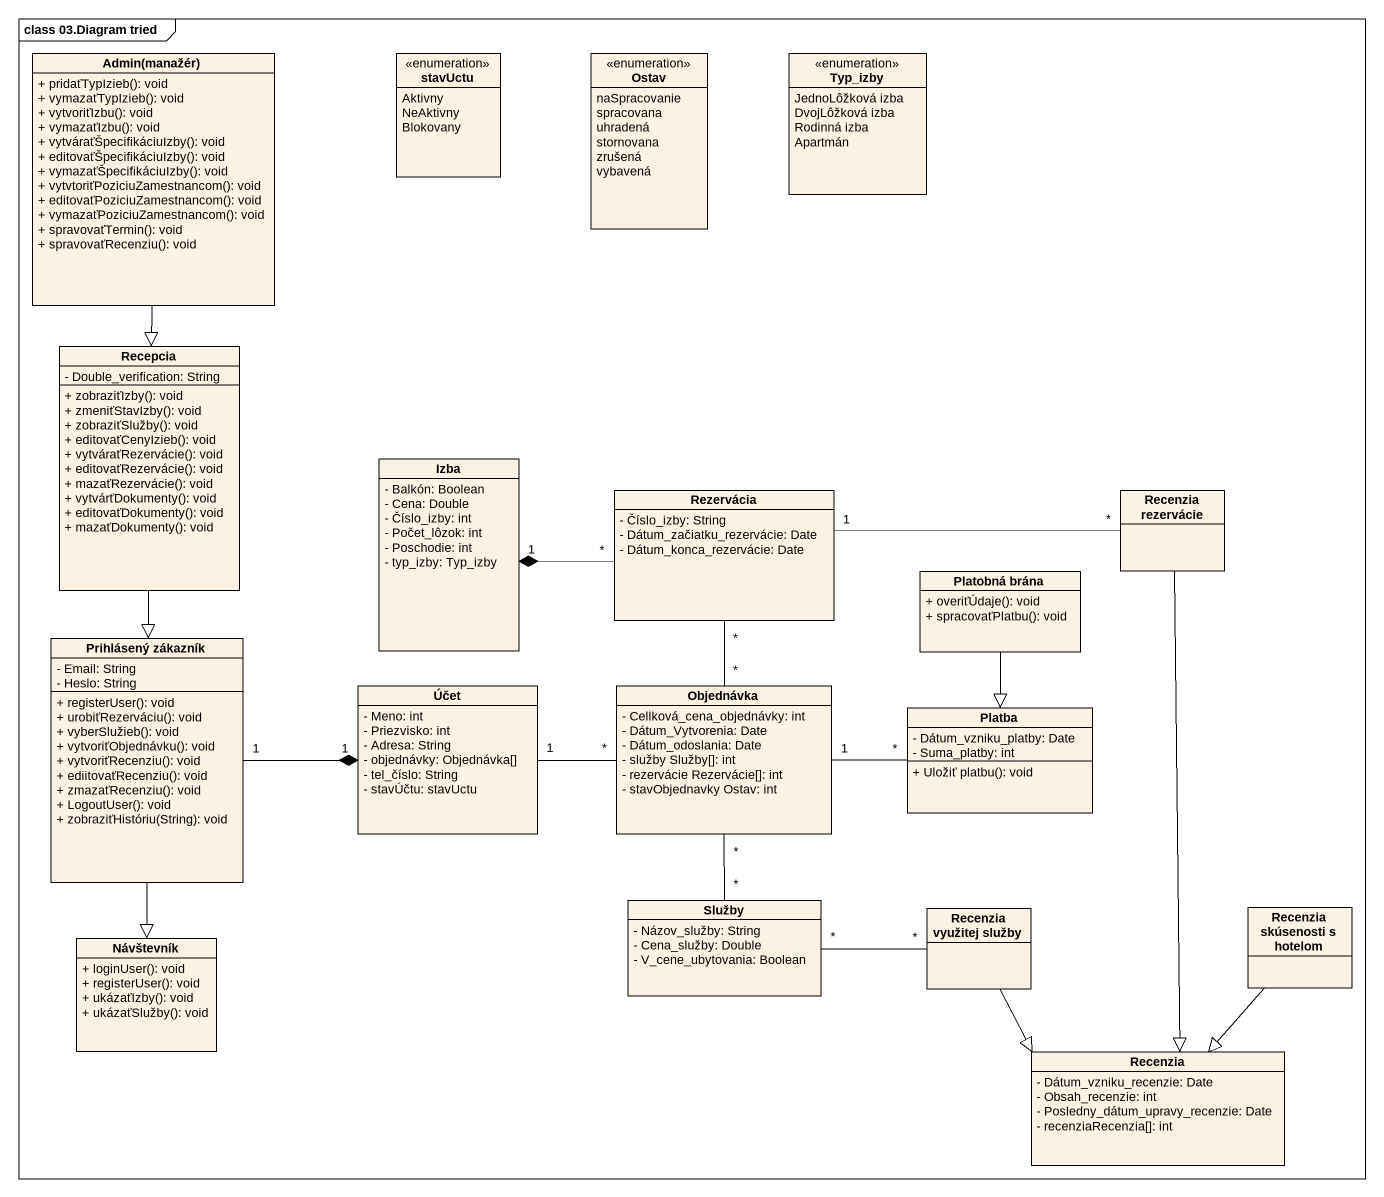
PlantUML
@startuml
mainframe class 03.Diagram tried
hide circle
hide empty members
skinparam classAttributeIconSize 0
class "Admin(manažér)" as Admin_manažér {
  + pridaťTypIzieb(): void
  + vymazaťTypIzieb(): void
  + vytvoriťIzbu(): void
  + vymazaťIzbu(): void
  + vytváraťŠpecifikáciuIzby(): void
  + editovaťŠpecifikáciuIzby(): void
  + vymazaťŠpecifikáciuIzby(): void
  + vytvtoriťPoziciuZamestnancom(): void
  + editovaťPoziciuZamestnancom(): void
  + vymazaťPoziciuZamestnancom(): void
  + spravovaťTermin(): void
  + spravovaťRecenziu(): void
}
enum stavUctu {
  Aktivny
  NeAktivny
  Blokovany
}
enum Ostav {
  naSpracovanie
  spracovana
  uhradená
  stornovana
  zrušená
  vybavená
}
enum Typ_izby {
  JednoLôžková izba
  DvojLôžková izba
  Rodinná izba
  Apartmán
}
class Recepcia {
  - Double_verification: String
  + zobraziťIzby(): void
  + zmeniťStavIzby(): void
  + zobraziťSlužby(): void
  + editovaťCenyIzieb(): void
  + vytváraťRezervácie(): void
  + editovaťRezervácie(): void
  + mazaťRezervácie(): void
  + vytvárťDokumenty(): void
  + editovaťDokumenty(): void
  + mazaťDokumenty(): void
}
class Izba {
  - Balkón: Boolean
  - Cena: Double
  - Číslo_izby: int
  - Počet_lôzok: int
  - Poschodie: int
  - typ_izby: Typ_izby
}
class Rezervácia {
  - Číslo_izby: String
  - Dátum_začiatku_rezervácie: Date
  - Dátum_konca_rezervácie: Date
}
class "Recenzia rezervácie" as Recenzia_rezervácie
class "Platobná brána" as Platobná_brána {
  + overiťÚdaje(): void
  + spracovaťPlatbu(): void
}
class "Prihlásený zákazník" as Prihlásený_zákazník {
  - Email: String
  - Heslo: String
  + registerUser(): void
  + urobiťRezerváciu(): void
  + vyberSlužieb(): void
  + vytvoriťObjednávku(): void
  + vytvoriťRecenziu(): void
  + ediitovaťRecenziu(): void
  + zmazaťRecenziu(): void
  + LogoutUser(): void
  + zobraziťHistóriu(String): void
}
class Účet {
  - Meno: int
  - Priezvisko: int
  - Adresa: String
  - objednávky: Objednávka[]
  - tel_číslo: String
  - stavÚčtu: stavUctu
}
class Objednávka {
  - Cellková_cena_objednávky: int
  - Dátum_Vytvorenia: Date
  - Dátum_odoslania: Date
  - služby Služby[]: int
  - rezervácie Rezervácie[]: int
  - stavObjednavky Ostav: int
}
class Platba {
  - Dátum_vzniku_platby: Date
  - Suma_platby: int
  + Uložiť platbu(): void
}
class Návštevník {
  + loginUser(): void
  + registerUser(): void
  + ukázaťIzby(): void
  + ukázaťSlužby(): void
}
class Služby {
  - Názov_služby: String
  - Cena_služby: Double
  - V_cene_ubytovania: Boolean
}
class "Recenzia využitej služby" as Recenzia_využitej_služby
class "Recenzia skúsenosti s hotelom" as Recenzia_skúsenosti_s
class Recenzia {
  - Dátum_vzniku_recenzie: Date
  - Obsah_recenzie: int
  - Posledny_dátum_upravy_recenzie: Date
  - recenziaRecenzia[]: int
}
Admin_manažér --|> Recepcia
Recepcia --|> Prihlásený_zákazník
Rezervácia "*" -left-* "1" Izba
Rezervácia "*" -- "*" Objednávka
Recenzia_rezervácie "*" -left- "1" Rezervácia
Recenzia_rezervácie --|> Recenzia
Platobná_brána --|> Platba
Prihlásený_zákazník "1" -right-* "1" Účet
Prihlásený_zákazník --|> Návštevník
Účet "1" -right- "*" Objednávka
Platba "*" -left- "1" Objednávka
Služby "*" -up- "*" Objednávka
Služby "*" -right- "*" Recenzia_využitej_služby
Recenzia_využitej_služby --|> Recenzia
Recenzia_skúsenosti_s --|> Recenzia
@enduml
